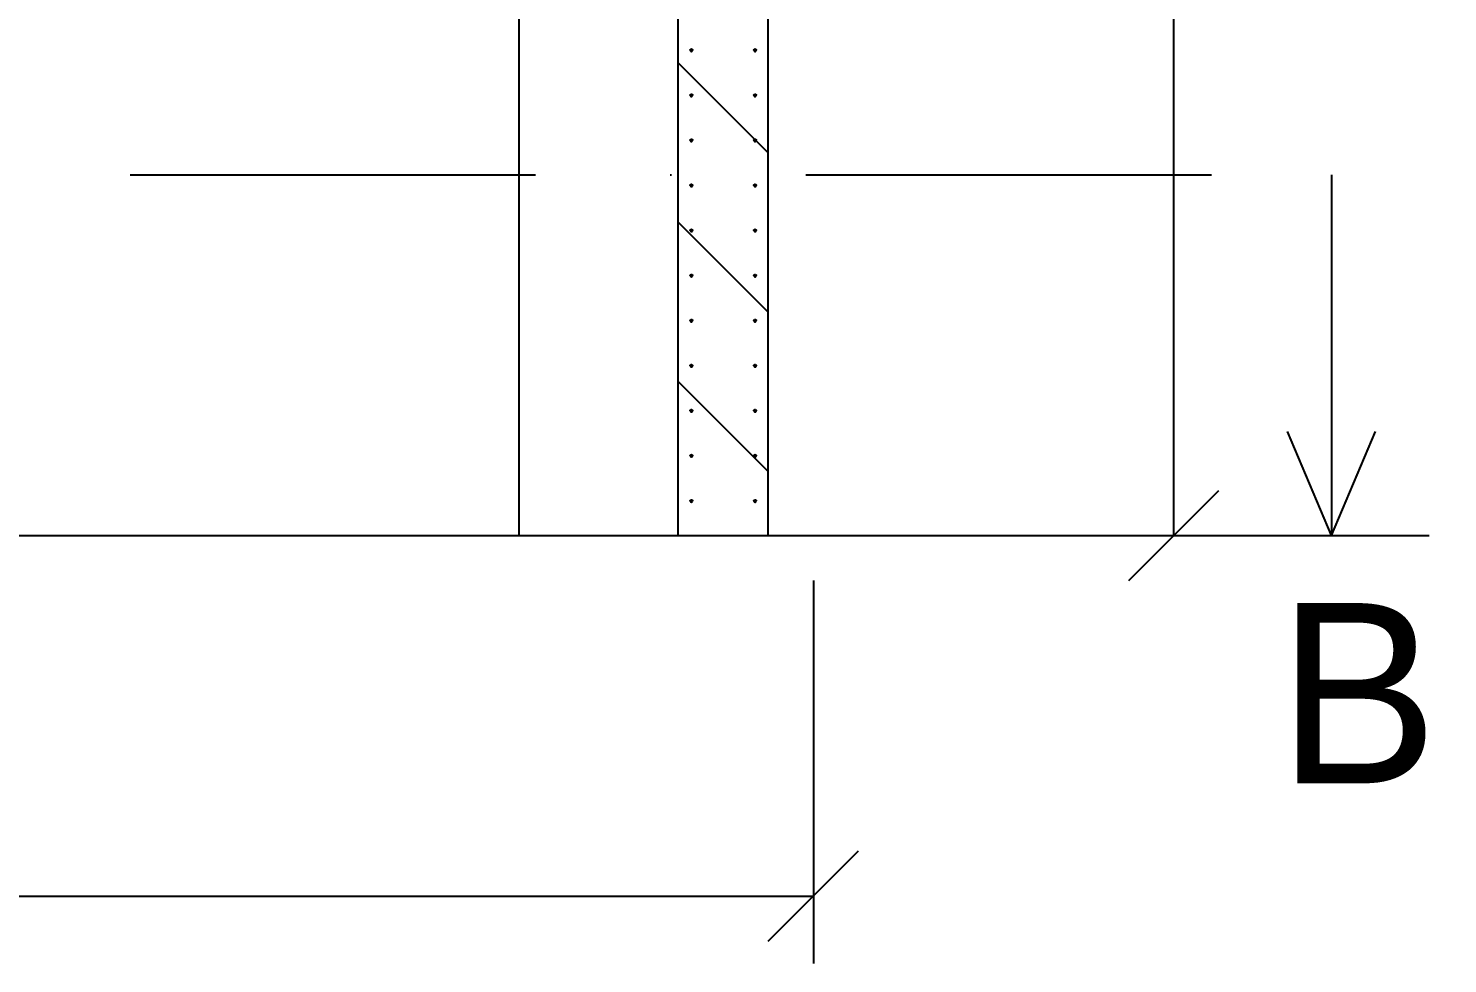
# Model space of a CAD drawing. Extents: x 750 to 62250, y 750 to 43800.
# Drawn here: x 23837 to 28561, y 9938 to 13050 of the extents above; entities that cross this region are included whole.
import ezdxf

# ---------------------------------------------------------------- set-up
doc = ezdxf.new("R2010")
doc.units = 0
doc.linetypes.add('DASHDOT', pattern=[2250, 1350, -450, 0, -450])
doc.linetypes.add('DASHED', pattern=[1350, 900, -450])
for name, color, linetype in [('A-CUT', 1, 'CONTINUOUS'), ('A-DIM', 5, 'CONTINUOUS'), ('A-GROUND', 8, 'DASHED'), ('A-HATCH', 3, 'CONTINUOUS'), ('A-SECT', 1, 'DASHDOT'), ('A-TEXT', 7, 'CONTINUOUS'), ('A-VIS', 7, 'CONTINUOUS')]:
    doc.layers.add(name, color=color, linetype=linetype)

msp = doc.modelspace()

# ---------------------------------------------------------------- linework, layer by layer
at = {"layer": 'A-CUT'}
for p, q in [((26000, 11362.5), (26000, 15862.5)), ((26300, 11362.5), (26300, 15862.5)), ((26040, 12977.5), (26040.077, 12978.28)), ((26040, 12977.5), (26040.077, 12976.72)), ((26040.077, 12978.28), (26040.304, 12979.031)), ((26040.077, 12976.72), (26040.304, 12975.969)), ((26040.304, 12979.031), (26040.674, 12979.722)), ((26040.304, 12975.969), (26040.674, 12975.278)), ((26040.674, 12979.722), (26041.172, 12980.328)), ((26040.674, 12975.278), (26041.172, 12974.672)), ((26041.172, 12980.328), (26041.778, 12980.826)), ((26041.172, 12974.672), (26041.778, 12974.174)), ((26041.778, 12980.826), (26042.469, 12981.196)), ((26041.778, 12974.174), (26042.469, 12973.804)), ((26042.469, 12981.196), (26043.22, 12981.423)), ((26042.469, 12973.804), (26043.22, 12973.577)), ((26043.22, 12981.423), (26044, 12981.5)), ((26043.22, 12973.577), (26044, 12973.5)), ((26044, 12981.5), (26044.78, 12981.423)), ((26044, 12973.5), (26045.531, 12973.804)), ((26044.78, 12981.423), (26045.531, 12981.196)), ((26045.531, 12981.196), (26046.222, 12980.826)), ((26045.531, 12973.804), (26046.222, 12974.174)), ((26046.222, 12980.826), (26046.828, 12980.328)), ((26046.222, 12974.174), (26046.828, 12974.672)), ((26046.828, 12980.328), (26047.326, 12979.722)), ((26046.828, 12974.672), (26047.326, 12975.278)), ((26047.326, 12979.722), (26047.696, 12979.031)), ((26047.326, 12975.278), (26047.696, 12975.969)), ((26047.696, 12979.031), (26047.923, 12978.28)), ((26047.696, 12975.969), (26047.923, 12976.72)), ((26047.923, 12978.28), (26048, 12977.5)), ((26047.923, 12976.72), (26048, 12977.5)), ((26252, 12977.5), (26252.077, 12978.28)), ((26252, 12977.5), (26252.077, 12976.72)), ((26252.077, 12978.28), (26252.304, 12979.031)), ((26252.077, 12976.72), (26252.304, 12975.969)), ((26252.304, 12979.031), (26252.674, 12979.722)), ((26252.304, 12975.969), (26252.674, 12975.278)), ((26252.674, 12979.722), (26253.172, 12980.328)), ((26252.674, 12975.278), (26253.172, 12974.672)), ((26253.172, 12980.328), (26253.778, 12980.826)), ((26253.172, 12974.672), (26253.778, 12974.174)), ((26253.778, 12980.826), (26254.469, 12981.196)), ((26253.778, 12974.174), (26254.469, 12973.804)), ((26254.469, 12981.196), (26255.22, 12981.423)), ((26254.469, 12973.804), (26255.22, 12973.577)), ((26255.22, 12981.423), (26256, 12981.5)), ((26255.22, 12973.577), (26256, 12973.5)), ((26256, 12981.5), (26257.531, 12981.196)), ((26256, 12973.5), (26256.78, 12973.577)), ((26256.78, 12973.577), (26257.531, 12973.804)), ((26257.531, 12981.196), (26258.222, 12980.826)), ((26257.531, 12973.804), (26258.222, 12974.174)), ((26258.222, 12980.826), (26258.828, 12980.328)), ((26258.222, 12974.174), (26258.828, 12974.672)), ((26258.828, 12980.328), (26259.326, 12979.722)), ((26258.828, 12974.672), (26259.326, 12975.278)), ((26259.326, 12979.722), (26259.696, 12979.031)), ((26259.326, 12975.278), (26259.696, 12975.969)), ((26259.696, 12979.031), (26259.923, 12978.28)), ((26259.696, 12975.969), (26259.923, 12976.72)), ((26259.923, 12978.28), (26260, 12977.5)), ((26259.923, 12976.72), (26260, 12977.5)), ((26040, 12827.5), (26040.077, 12828.28)), ((26040, 12827.5), (26040.077, 12826.72)), ((26040.077, 12828.28), (26040.304, 12829.031)), ((26040.077, 12826.72), (26040.304, 12825.969)), ((26040.304, 12829.031), (26040.674, 12829.722)), ((26040.304, 12825.969), (26040.674, 12825.278)), ((26040.674, 12829.722), (26041.172, 12830.328)), ((26040.674, 12825.278), (26041.172, 12824.672)), ((26041.172, 12830.328), (26041.778, 12830.826)), ((26041.172, 12824.672), (26041.778, 12824.174)), ((26041.778, 12830.826), (26042.469, 12831.196)), ((26041.778, 12824.174), (26042.469, 12823.804)), ((26042.469, 12831.196), (26043.22, 12831.423)), ((26042.469, 12823.804), (26043.22, 12823.577)), ((26043.22, 12831.423), (26044, 12831.5)), ((26043.22, 12823.577), (26044, 12823.5)), ((26044, 12831.5), (26044.78, 12831.423)), ((26044, 12823.5), (26045.531, 12823.804)), ((26044.78, 12831.423), (26045.531, 12831.196)), ((26045.531, 12831.196), (26046.222, 12830.826)), ((26045.531, 12823.804), (26046.222, 12824.174)), ((26046.222, 12830.826), (26046.828, 12830.328)), ((26046.222, 12824.174), (26046.828, 12824.672)), ((26046.828, 12830.328), (26047.326, 12829.722)), ((26046.828, 12824.672), (26047.326, 12825.278)), ((26047.326, 12829.722), (26047.696, 12829.031)), ((26047.326, 12825.278), (26047.696, 12825.969)), ((26047.696, 12829.031), (26047.923, 12828.28)), ((26047.696, 12825.969), (26047.923, 12826.72)), ((26047.923, 12828.28), (26048, 12827.5)), ((26047.923, 12826.72), (26048, 12827.5)), ((26252, 12827.5), (26252.077, 12828.28)), ((26252, 12827.5), (26252.077, 12826.72)), ((26252.077, 12828.28), (26252.304, 12829.031)), ((26252.077, 12826.72), (26252.304, 12825.969)), ((26252.304, 12829.031), (26252.674, 12829.722)), ((26252.304, 12825.969), (26252.674, 12825.278)), ((26252.674, 12829.722), (26253.172, 12830.328)), ((26252.674, 12825.278), (26253.172, 12824.672)), ((26253.172, 12830.328), (26253.778, 12830.826)), ((26253.172, 12824.672), (26253.778, 12824.174)), ((26253.778, 12830.826), (26254.469, 12831.196)), ((26253.778, 12824.174), (26254.469, 12823.804)), ((26254.469, 12831.196), (26255.22, 12831.423)), ((26254.469, 12823.804), (26255.22, 12823.577)), ((26255.22, 12831.423), (26256, 12831.5)), ((26255.22, 12823.577), (26256, 12823.5)), ((26256, 12831.5), (26257.531, 12831.196)), ((26256, 12823.5), (26256.78, 12823.577)), ((26256.78, 12823.577), (26257.531, 12823.804)), ((26257.531, 12831.196), (26258.222, 12830.826)), ((26257.531, 12823.804), (26258.222, 12824.174)), ((26258.222, 12830.826), (26258.828, 12830.328)), ((26258.222, 12824.174), (26258.828, 12824.672)), ((26258.828, 12830.328), (26259.326, 12829.722)), ((26258.828, 12824.672), (26259.326, 12825.278)), ((26259.326, 12829.722), (26259.696, 12829.031)), ((26259.326, 12825.278), (26259.696, 12825.969)), ((26259.696, 12829.031), (26259.923, 12828.28)), ((26259.696, 12825.969), (26259.923, 12826.72)), ((26259.923, 12828.28), (26260, 12827.5)), ((26259.923, 12826.72), (26260, 12827.5)), ((26040, 12677.5), (26040.077, 12678.28)), ((26040, 12677.5), (26040.077, 12676.72)), ((26040.077, 12678.28), (26040.304, 12679.031)), ((26040.077, 12676.72), (26040.304, 12675.969)), ((26040.304, 12679.031), (26040.674, 12679.722)), ((26040.304, 12675.969), (26040.674, 12675.278)), ((26040.674, 12679.722), (26041.172, 12680.328)), ((26040.674, 12675.278), (26041.172, 12674.672)), ((26041.172, 12680.328), (26041.778, 12680.826)), ((26041.172, 12674.672), (26041.778, 12674.174)), ((26041.778, 12680.826), (26042.469, 12681.196)), ((26041.778, 12674.174), (26042.469, 12673.804)), ((26042.469, 12681.196), (26043.22, 12681.423)), ((26042.469, 12673.804), (26043.22, 12673.577)), ((26043.22, 12681.423), (26044, 12681.5)), ((26043.22, 12673.577), (26044, 12673.5)), ((26044, 12681.5), (26044.78, 12681.423)), ((26044, 12673.5), (26045.531, 12673.804)), ((26044.78, 12681.423), (26045.531, 12681.196)), ((26045.531, 12681.196), (26046.222, 12680.826)), ((26045.531, 12673.804), (26046.222, 12674.174)), ((26046.222, 12680.826), (26046.828, 12680.328)), ((26046.222, 12674.174), (26046.828, 12674.672)), ((26046.828, 12680.328), (26047.326, 12679.722)), ((26046.828, 12674.672), (26047.326, 12675.278)), ((26047.326, 12679.722), (26047.696, 12679.031)), ((26047.326, 12675.278), (26047.696, 12675.969)), ((26047.696, 12679.031), (26047.923, 12678.28)), ((26047.696, 12675.969), (26047.923, 12676.72)), ((26047.923, 12678.28), (26048, 12677.5)), ((26047.923, 12676.72), (26048, 12677.5)), ((26252, 12677.5), (26252.077, 12678.28)), ((26252, 12677.5), (26252.077, 12676.72)), ((26252.077, 12678.28), (26252.304, 12679.031)), ((26252.077, 12676.72), (26252.304, 12675.969)), ((26252.304, 12679.031), (26252.674, 12679.722)), ((26252.304, 12675.969), (26252.674, 12675.278)), ((26252.674, 12679.722), (26253.172, 12680.328)), ((26252.674, 12675.278), (26253.172, 12674.672)), ((26253.172, 12680.328), (26253.778, 12680.826)), ((26253.172, 12674.672), (26253.778, 12674.174)), ((26253.778, 12680.826), (26254.469, 12681.196)), ((26253.778, 12674.174), (26254.469, 12673.804)), ((26254.469, 12681.196), (26255.22, 12681.423)), ((26254.469, 12673.804), (26255.22, 12673.577)), ((26255.22, 12681.423), (26256, 12681.5)), ((26255.22, 12673.577), (26256, 12673.5)), ((26256, 12681.5), (26257.531, 12681.196)), ((26256, 12673.5), (26256.78, 12673.577)), ((26256.78, 12673.577), (26257.531, 12673.804)), ((26257.531, 12681.196), (26258.222, 12680.826)), ((26257.531, 12673.804), (26258.222, 12674.174)), ((26258.222, 12680.826), (26258.828, 12680.328)), ((26258.222, 12674.174), (26258.828, 12674.672)), ((26258.828, 12680.328), (26259.326, 12679.722)), ((26258.828, 12674.672), (26259.326, 12675.278)), ((26259.326, 12679.722), (26259.696, 12679.031)), ((26259.326, 12675.278), (26259.696, 12675.969)), ((26259.696, 12679.031), (26259.923, 12678.28)), ((26259.696, 12675.969), (26259.923, 12676.72)), ((26259.923, 12678.28), (26260, 12677.5)), ((26259.923, 12676.72), (26260, 12677.5)), ((26040, 12527.5), (26040.077, 12528.28)), ((26040, 12527.5), (26040.077, 12526.72)), ((26040.077, 12528.28), (26040.304, 12529.031)), ((26040.077, 12526.72), (26040.304, 12525.969)), ((26040.304, 12529.031), (26040.674, 12529.722)), ((26040.304, 12525.969), (26040.674, 12525.278)), ((26040.674, 12529.722), (26041.172, 12530.328)), ((26040.674, 12525.278), (26041.172, 12524.672)), ((26041.172, 12530.328), (26041.778, 12530.826)), ((26041.172, 12524.672), (26041.778, 12524.174)), ((26041.778, 12530.826), (26042.469, 12531.196)), ((26041.778, 12524.174), (26042.469, 12523.804)), ((26042.469, 12531.196), (26043.22, 12531.423)), ((26042.469, 12523.804), (26043.22, 12523.577)), ((26043.22, 12531.423), (26044, 12531.5)), ((26043.22, 12523.577), (26044, 12523.5)), ((26044, 12531.5), (26044.78, 12531.423)), ((26044, 12523.5), (26045.531, 12523.804)), ((26044.78, 12531.423), (26045.531, 12531.196)), ((26045.531, 12531.196), (26046.222, 12530.826)), ((26045.531, 12523.804), (26046.222, 12524.174)), ((26046.222, 12530.826), (26046.828, 12530.328)), ((26046.222, 12524.174), (26046.828, 12524.672)), ((26046.828, 12530.328), (26047.326, 12529.722)), ((26046.828, 12524.672), (26047.326, 12525.278)), ((26047.326, 12529.722), (26047.696, 12529.031)), ((26047.326, 12525.278), (26047.696, 12525.969)), ((26047.696, 12529.031), (26047.923, 12528.28)), ((26047.696, 12525.969), (26047.923, 12526.72)), ((26047.923, 12528.28), (26048, 12527.5)), ((26047.923, 12526.72), (26048, 12527.5)), ((26252, 12527.5), (26252.077, 12528.28)), ((26252, 12527.5), (26252.077, 12526.72)), ((26252.077, 12528.28), (26252.304, 12529.031)), ((26252.077, 12526.72), (26252.304, 12525.969)), ((26252.304, 12529.031), (26252.674, 12529.722)), ((26252.304, 12525.969), (26252.674, 12525.278)), ((26252.674, 12529.722), (26253.172, 12530.328)), ((26252.674, 12525.278), (26253.172, 12524.672)), ((26253.172, 12530.328), (26253.778, 12530.826)), ((26253.172, 12524.672), (26253.778, 12524.174)), ((26253.778, 12530.826), (26254.469, 12531.196)), ((26253.778, 12524.174), (26254.469, 12523.804)), ((26254.469, 12531.196), (26255.22, 12531.423)), ((26254.469, 12523.804), (26255.22, 12523.577)), ((26255.22, 12531.423), (26256, 12531.5)), ((26255.22, 12523.577), (26256, 12523.5)), ((26256, 12531.5), (26257.531, 12531.196)), ((26256, 12523.5), (26256.78, 12523.577)), ((26256.78, 12523.577), (26257.531, 12523.804)), ((26257.531, 12531.196), (26258.222, 12530.826)), ((26257.531, 12523.804), (26258.222, 12524.174)), ((26258.222, 12530.826), (26258.828, 12530.328)), ((26258.222, 12524.174), (26258.828, 12524.672)), ((26258.828, 12530.328), (26259.326, 12529.722)), ((26258.828, 12524.672), (26259.326, 12525.278)), ((26259.326, 12529.722), (26259.696, 12529.031)), ((26259.326, 12525.278), (26259.696, 12525.969)), ((26259.696, 12529.031), (26259.923, 12528.28)), ((26259.696, 12525.969), (26259.923, 12526.72)), ((26259.923, 12528.28), (26260, 12527.5)), ((26259.923, 12526.72), (26260, 12527.5)), ((26040.304, 12379.031), (26040.674, 12379.722)), ((26040.674, 12379.722), (26041.172, 12380.328)), ((26041.172, 12380.328), (26041.778, 12380.826)), ((26041.778, 12380.826), (26042.469, 12381.196)), ((26042.469, 12381.196), (26043.22, 12381.423)), ((26043.22, 12381.423), (26044, 12381.5)), ((26044, 12381.5), (26044.78, 12381.423)), ((26044.78, 12381.423), (26045.531, 12381.196)), ((26045.531, 12381.196), (26046.222, 12380.826)), ((26046.222, 12380.826), (26046.828, 12380.328)), ((26046.828, 12380.328), (26047.326, 12379.722)), ((26047.326, 12379.722), (26047.696, 12379.031)), ((26252.304, 12379.031), (26252.674, 12379.722)), ((26252.674, 12379.722), (26253.172, 12380.328)), ((26253.172, 12380.328), (26253.778, 12380.826)), ((26253.778, 12380.826), (26254.469, 12381.196)), ((26254.469, 12381.196), (26255.22, 12381.423)), ((26255.22, 12381.423), (26256, 12381.5)), ((26256, 12381.5), (26257.531, 12381.196)), ((26257.531, 12381.196), (26258.222, 12380.826)), ((26258.222, 12380.826), (26258.828, 12380.328)), ((26258.828, 12380.328), (26259.326, 12379.722)), ((26259.326, 12379.722), (26259.696, 12379.031)), ((26040, 12377.5), (26040.077, 12378.28)), ((26040, 12377.5), (26040.077, 12376.72)), ((26040.077, 12378.28), (26040.304, 12379.031)), ((26040.077, 12376.72), (26040.304, 12375.969)), ((26040.304, 12375.969), (26040.674, 12375.278)), ((26040.674, 12375.278), (26041.172, 12374.672)), ((26041.172, 12374.672), (26041.778, 12374.174)), ((26041.778, 12374.174), (26042.469, 12373.804)), ((26042.469, 12373.804), (26043.22, 12373.577)), ((26043.22, 12373.577), (26044, 12373.5)), ((26044, 12373.5), (26045.531, 12373.804)), ((26045.531, 12373.804), (26046.222, 12374.174)), ((26046.222, 12374.174), (26046.828, 12374.672)), ((26046.828, 12374.672), (26047.326, 12375.278)), ((26047.326, 12375.278), (26047.696, 12375.969)), ((26047.696, 12379.031), (26047.923, 12378.28)), ((26047.696, 12375.969), (26047.923, 12376.72)), ((26047.923, 12378.28), (26048, 12377.5)), ((26047.923, 12376.72), (26048, 12377.5)), ((26252, 12377.5), (26252.077, 12378.28)), ((26252, 12377.5), (26252.077, 12376.72)), ((26252.077, 12378.28), (26252.304, 12379.031)), ((26252.077, 12376.72), (26252.304, 12375.969)), ((26252.304, 12375.969), (26252.674, 12375.278)), ((26252.674, 12375.278), (26253.172, 12374.672)), ((26253.172, 12374.672), (26253.778, 12374.174)), ((26253.778, 12374.174), (26254.469, 12373.804)), ((26254.469, 12373.804), (26255.22, 12373.577)), ((26255.22, 12373.577), (26256, 12373.5)), ((26256, 12373.5), (26256.78, 12373.577)), ((26256.78, 12373.577), (26257.531, 12373.804)), ((26257.531, 12373.804), (26258.222, 12374.174)), ((26258.222, 12374.174), (26258.828, 12374.672)), ((26258.828, 12374.672), (26259.326, 12375.278)), ((26259.326, 12375.278), (26259.696, 12375.969)), ((26259.696, 12379.031), (26259.923, 12378.28)), ((26259.696, 12375.969), (26259.923, 12376.72)), ((26259.923, 12378.28), (26260, 12377.5)), ((26259.923, 12376.72), (26260, 12377.5)), ((26040, 12227.5), (26040.077, 12228.28)), ((26040, 12227.5), (26040.077, 12226.72)), ((26040.077, 12228.28), (26040.304, 12229.031)), ((26040.077, 12226.72), (26040.304, 12225.969)), ((26040.304, 12229.031), (26040.674, 12229.722)), ((26040.304, 12225.969), (26040.674, 12225.278)), ((26040.674, 12229.722), (26041.172, 12230.328)), ((26040.674, 12225.278), (26041.172, 12224.672)), ((26041.172, 12230.328), (26041.778, 12230.826)), ((26041.172, 12224.672), (26041.778, 12224.174)), ((26041.778, 12230.826), (26042.469, 12231.196)), ((26041.778, 12224.174), (26042.469, 12223.804)), ((26042.469, 12231.196), (26043.22, 12231.423)), ((26042.469, 12223.804), (26043.22, 12223.577)), ((26043.22, 12231.423), (26044, 12231.5)), ((26043.22, 12223.577), (26044, 12223.5)), ((26044, 12231.5), (26044.78, 12231.423)), ((26044, 12223.5), (26045.531, 12223.804)), ((26044.78, 12231.423), (26045.531, 12231.196)), ((26045.531, 12231.196), (26046.222, 12230.826)), ((26045.531, 12223.804), (26046.222, 12224.174)), ((26046.222, 12230.826), (26046.828, 12230.328)), ((26046.222, 12224.174), (26046.828, 12224.672)), ((26046.828, 12230.328), (26047.326, 12229.722)), ((26046.828, 12224.672), (26047.326, 12225.278)), ((26047.326, 12229.722), (26047.696, 12229.031)), ((26047.326, 12225.278), (26047.696, 12225.969)), ((26047.696, 12229.031), (26047.923, 12228.28)), ((26047.696, 12225.969), (26047.923, 12226.72)), ((26047.923, 12228.28), (26048, 12227.5)), ((26047.923, 12226.72), (26048, 12227.5)), ((26252, 12227.5), (26252.077, 12228.28)), ((26252, 12227.5), (26252.077, 12226.72)), ((26252.077, 12228.28), (26252.304, 12229.031)), ((26252.077, 12226.72), (26252.304, 12225.969)), ((26252.304, 12229.031), (26252.674, 12229.722)), ((26252.304, 12225.969), (26252.674, 12225.278)), ((26252.674, 12229.722), (26253.172, 12230.328)), ((26252.674, 12225.278), (26253.172, 12224.672)), ((26253.172, 12230.328), (26253.778, 12230.826)), ((26253.172, 12224.672), (26253.778, 12224.174)), ((26253.778, 12230.826), (26254.469, 12231.196)), ((26253.778, 12224.174), (26254.469, 12223.804)), ((26254.469, 12231.196), (26255.22, 12231.423)), ((26254.469, 12223.804), (26255.22, 12223.577)), ((26255.22, 12231.423), (26256, 12231.5)), ((26255.22, 12223.577), (26256, 12223.5)), ((26256, 12231.5), (26257.531, 12231.196)), ((26256, 12223.5), (26256.78, 12223.577)), ((26256.78, 12223.577), (26257.531, 12223.804)), ((26257.531, 12231.196), (26258.222, 12230.826)), ((26257.531, 12223.804), (26258.222, 12224.174)), ((26258.222, 12230.826), (26258.828, 12230.328)), ((26258.222, 12224.174), (26258.828, 12224.672)), ((26258.828, 12230.328), (26259.326, 12229.722)), ((26258.828, 12224.672), (26259.326, 12225.278)), ((26259.326, 12229.722), (26259.696, 12229.031)), ((26259.326, 12225.278), (26259.696, 12225.969)), ((26259.696, 12229.031), (26259.923, 12228.28)), ((26259.696, 12225.969), (26259.923, 12226.72)), ((26259.923, 12228.28), (26260, 12227.5)), ((26259.923, 12226.72), (26260, 12227.5)), ((26040, 12077.5), (26040.077, 12078.28)), ((26040, 12077.5), (26040.077, 12076.72)), ((26040.077, 12078.28), (26040.304, 12079.031)), ((26040.077, 12076.72), (26040.304, 12075.969)), ((26040.304, 12079.031), (26040.674, 12079.722)), ((26040.304, 12075.969), (26040.674, 12075.278)), ((26040.674, 12079.722), (26041.172, 12080.328)), ((26040.674, 12075.278), (26041.172, 12074.672)), ((26041.172, 12080.328), (26041.778, 12080.826)), ((26041.172, 12074.672), (26041.778, 12074.174)), ((26041.778, 12080.826), (26042.469, 12081.196)), ((26041.778, 12074.174), (26042.469, 12073.804)), ((26042.469, 12081.196), (26043.22, 12081.423)), ((26042.469, 12073.804), (26043.22, 12073.577)), ((26043.22, 12081.423), (26044, 12081.5)), ((26043.22, 12073.577), (26044, 12073.5)), ((26044, 12081.5), (26044.78, 12081.423)), ((26044, 12073.5), (26045.531, 12073.804)), ((26044.78, 12081.423), (26045.531, 12081.196)), ((26045.531, 12081.196), (26046.222, 12080.826)), ((26045.531, 12073.804), (26046.222, 12074.174)), ((26046.222, 12080.826), (26046.828, 12080.328)), ((26046.222, 12074.174), (26046.828, 12074.672)), ((26046.828, 12080.328), (26047.326, 12079.722)), ((26046.828, 12074.672), (26047.326, 12075.278)), ((26047.326, 12079.722), (26047.696, 12079.031)), ((26047.326, 12075.278), (26047.696, 12075.969)), ((26047.696, 12079.031), (26047.923, 12078.28)), ((26047.696, 12075.969), (26047.923, 12076.72)), ((26047.923, 12078.28), (26048, 12077.5)), ((26047.923, 12076.72), (26048, 12077.5)), ((26252, 12077.5), (26252.077, 12078.28)), ((26252, 12077.5), (26252.077, 12076.72)), ((26252.077, 12078.28), (26252.304, 12079.031)), ((26252.077, 12076.72), (26252.304, 12075.969)), ((26252.304, 12079.031), (26252.674, 12079.722)), ((26252.304, 12075.969), (26252.674, 12075.278)), ((26252.674, 12079.722), (26253.172, 12080.328)), ((26252.674, 12075.278), (26253.172, 12074.672)), ((26253.172, 12080.328), (26253.778, 12080.826)), ((26253.172, 12074.672), (26253.778, 12074.174)), ((26253.778, 12080.826), (26254.469, 12081.196)), ((26253.778, 12074.174), (26254.469, 12073.804)), ((26254.469, 12081.196), (26255.22, 12081.423)), ((26254.469, 12073.804), (26255.22, 12073.577)), ((26255.22, 12081.423), (26256, 12081.5)), ((26255.22, 12073.577), (26256, 12073.5)), ((26256, 12081.5), (26257.531, 12081.196)), ((26256, 12073.5), (26256.78, 12073.577)), ((26256.78, 12073.577), (26257.531, 12073.804)), ((26257.531, 12081.196), (26258.222, 12080.826)), ((26257.531, 12073.804), (26258.222, 12074.174)), ((26258.222, 12080.826), (26258.828, 12080.328)), ((26258.222, 12074.174), (26258.828, 12074.672)), ((26258.828, 12080.328), (26259.326, 12079.722)), ((26258.828, 12074.672), (26259.326, 12075.278)), ((26259.326, 12079.722), (26259.696, 12079.031)), ((26259.326, 12075.278), (26259.696, 12075.969)), ((26259.696, 12079.031), (26259.923, 12078.28)), ((26259.696, 12075.969), (26259.923, 12076.72)), ((26259.923, 12078.28), (26260, 12077.5)), ((26259.923, 12076.72), (26260, 12077.5)), ((26040, 11927.5), (26040.077, 11928.28)), ((26040, 11927.5), (26040.077, 11926.72)), ((26040.077, 11928.28), (26040.304, 11929.031)), ((26040.077, 11926.72), (26040.304, 11925.969)), ((26040.304, 11929.031), (26040.674, 11929.722)), ((26040.304, 11925.969), (26040.674, 11925.278)), ((26040.674, 11929.722), (26041.172, 11930.328)), ((26040.674, 11925.278), (26041.172, 11924.672)), ((26041.172, 11930.328), (26041.778, 11930.826)), ((26041.172, 11924.672), (26041.778, 11924.174)), ((26041.778, 11930.826), (26042.469, 11931.196)), ((26041.778, 11924.174), (26042.469, 11923.804)), ((26042.469, 11931.196), (26043.22, 11931.423)), ((26042.469, 11923.804), (26043.22, 11923.577)), ((26043.22, 11931.423), (26044, 11931.5)), ((26043.22, 11923.577), (26044, 11923.5)), ((26044, 11931.5), (26044.78, 11931.423)), ((26044, 11923.5), (26045.531, 11923.804)), ((26044.78, 11931.423), (26045.531, 11931.196)), ((26045.531, 11931.196), (26046.222, 11930.826)), ((26045.531, 11923.804), (26046.222, 11924.174)), ((26046.222, 11930.826), (26046.828, 11930.328)), ((26046.222, 11924.174), (26046.828, 11924.672)), ((26046.828, 11930.328), (26047.326, 11929.722)), ((26046.828, 11924.672), (26047.326, 11925.278)), ((26047.326, 11929.722), (26047.696, 11929.031)), ((26047.326, 11925.278), (26047.696, 11925.969)), ((26047.696, 11929.031), (26047.923, 11928.28)), ((26047.696, 11925.969), (26047.923, 11926.72)), ((26047.923, 11928.28), (26048, 11927.5)), ((26047.923, 11926.72), (26048, 11927.5)), ((26252, 11927.5), (26252.077, 11928.28)), ((26252, 11927.5), (26252.077, 11926.72)), ((26252.077, 11928.28), (26252.304, 11929.031)), ((26252.077, 11926.72), (26252.304, 11925.969)), ((26252.304, 11929.031), (26252.674, 11929.722)), ((26252.304, 11925.969), (26252.674, 11925.278)), ((26252.674, 11929.722), (26253.172, 11930.328)), ((26252.674, 11925.278), (26253.172, 11924.672)), ((26253.172, 11930.328), (26253.778, 11930.826)), ((26253.172, 11924.672), (26253.778, 11924.174)), ((26253.778, 11930.826), (26254.469, 11931.196)), ((26253.778, 11924.174), (26254.469, 11923.804)), ((26254.469, 11931.196), (26255.22, 11931.423)), ((26254.469, 11923.804), (26255.22, 11923.577)), ((26255.22, 11931.423), (26256, 11931.5)), ((26255.22, 11923.577), (26256, 11923.5)), ((26256, 11931.5), (26257.531, 11931.196)), ((26256, 11923.5), (26256.78, 11923.577)), ((26256.78, 11923.577), (26257.531, 11923.804)), ((26257.531, 11931.196), (26258.222, 11930.826)), ((26257.531, 11923.804), (26258.222, 11924.174)), ((26258.222, 11930.826), (26258.828, 11930.328)), ((26258.222, 11924.174), (26258.828, 11924.672)), ((26258.828, 11930.328), (26259.326, 11929.722)), ((26258.828, 11924.672), (26259.326, 11925.278)), ((26259.326, 11929.722), (26259.696, 11929.031)), ((26259.326, 11925.278), (26259.696, 11925.969)), ((26259.696, 11929.031), (26259.923, 11928.28)), ((26259.696, 11925.969), (26259.923, 11926.72)), ((26259.923, 11928.28), (26260, 11927.5)), ((26259.923, 11926.72), (26260, 11927.5)), ((26040, 11777.5), (26040.077, 11778.28)), ((26040, 11777.5), (26040.077, 11776.72)), ((26040.077, 11778.28), (26040.304, 11779.031)), ((26040.077, 11776.72), (26040.304, 11775.969)), ((26040.304, 11779.031), (26040.674, 11779.722)), ((26040.304, 11775.969), (26040.674, 11775.278)), ((26040.674, 11779.722), (26041.172, 11780.328)), ((26040.674, 11775.278), (26041.172, 11774.672)), ((26041.172, 11780.328), (26041.778, 11780.826)), ((26041.172, 11774.672), (26041.778, 11774.174)), ((26041.778, 11780.826), (26042.469, 11781.196)), ((26041.778, 11774.174), (26042.469, 11773.804)), ((26042.469, 11781.196), (26043.22, 11781.423)), ((26042.469, 11773.804), (26043.22, 11773.577)), ((26043.22, 11781.423), (26044, 11781.5)), ((26043.22, 11773.577), (26044, 11773.5)), ((26044, 11781.5), (26044.78, 11781.423)), ((26044, 11773.5), (26045.531, 11773.804)), ((26044.78, 11781.423), (26045.531, 11781.196)), ((26045.531, 11781.196), (26046.222, 11780.826)), ((26045.531, 11773.804), (26046.222, 11774.174)), ((26046.222, 11780.826), (26046.828, 11780.328)), ((26046.222, 11774.174), (26046.828, 11774.672)), ((26046.828, 11780.328), (26047.326, 11779.722)), ((26046.828, 11774.672), (26047.326, 11775.278)), ((26047.326, 11779.722), (26047.696, 11779.031)), ((26047.326, 11775.278), (26047.696, 11775.969)), ((26047.696, 11779.031), (26047.923, 11778.28)), ((26047.696, 11775.969), (26047.923, 11776.72)), ((26047.923, 11778.28), (26048, 11777.5)), ((26047.923, 11776.72), (26048, 11777.5)), ((26252, 11777.5), (26252.077, 11778.28)), ((26252, 11777.5), (26252.077, 11776.72)), ((26252.077, 11778.28), (26252.304, 11779.031)), ((26252.077, 11776.72), (26252.304, 11775.969)), ((26252.304, 11779.031), (26252.674, 11779.722)), ((26252.304, 11775.969), (26252.674, 11775.278)), ((26252.674, 11779.722), (26253.172, 11780.328)), ((26252.674, 11775.278), (26253.172, 11774.672)), ((26253.172, 11780.328), (26253.778, 11780.826)), ((26253.172, 11774.672), (26253.778, 11774.174)), ((26253.778, 11780.826), (26254.469, 11781.196)), ((26253.778, 11774.174), (26254.469, 11773.804)), ((26254.469, 11781.196), (26255.22, 11781.423)), ((26254.469, 11773.804), (26255.22, 11773.577)), ((26255.22, 11781.423), (26256, 11781.5)), ((26255.22, 11773.577), (26256, 11773.5)), ((26256, 11781.5), (26257.531, 11781.196)), ((26256, 11773.5), (26256.78, 11773.577)), ((26256.78, 11773.577), (26257.531, 11773.804)), ((26257.531, 11781.196), (26258.222, 11780.826)), ((26257.531, 11773.804), (26258.222, 11774.174)), ((26258.222, 11780.826), (26258.828, 11780.328)), ((26258.222, 11774.174), (26258.828, 11774.672)), ((26258.828, 11780.328), (26259.326, 11779.722)), ((26258.828, 11774.672), (26259.326, 11775.278)), ((26259.326, 11779.722), (26259.696, 11779.031)), ((26259.326, 11775.278), (26259.696, 11775.969)), ((26259.696, 11779.031), (26259.923, 11778.28)), ((26259.696, 11775.969), (26259.923, 11776.72)), ((26259.923, 11778.28), (26260, 11777.5)), ((26259.923, 11776.72), (26260, 11777.5)), ((26040, 11627.5), (26040.077, 11628.28)), ((26040, 11627.5), (26040.077, 11626.72)), ((26040.077, 11628.28), (26040.304, 11629.031)), ((26040.077, 11626.72), (26040.304, 11625.969)), ((26040.304, 11629.031), (26040.674, 11629.722)), ((26040.304, 11625.969), (26040.674, 11625.278)), ((26040.674, 11629.722), (26041.172, 11630.328)), ((26040.674, 11625.278), (26041.172, 11624.672)), ((26041.172, 11630.328), (26041.778, 11630.826)), ((26041.172, 11624.672), (26041.778, 11624.174)), ((26041.778, 11630.826), (26042.469, 11631.196)), ((26041.778, 11624.174), (26042.469, 11623.804)), ((26042.469, 11631.196), (26043.22, 11631.423)), ((26042.469, 11623.804), (26043.22, 11623.577)), ((26043.22, 11631.423), (26044, 11631.5)), ((26043.22, 11623.577), (26044, 11623.5)), ((26044, 11631.5), (26044.78, 11631.423)), ((26044, 11623.5), (26045.531, 11623.804)), ((26044.78, 11631.423), (26045.531, 11631.196)), ((26045.531, 11631.196), (26046.222, 11630.826)), ((26045.531, 11623.804), (26046.222, 11624.174)), ((26046.222, 11630.826), (26046.828, 11630.328)), ((26046.222, 11624.174), (26046.828, 11624.672)), ((26046.828, 11630.328), (26047.326, 11629.722)), ((26046.828, 11624.672), (26047.326, 11625.278)), ((26047.326, 11629.722), (26047.696, 11629.031)), ((26047.326, 11625.278), (26047.696, 11625.969)), ((26047.696, 11629.031), (26047.923, 11628.28)), ((26047.696, 11625.969), (26047.923, 11626.72)), ((26047.923, 11628.28), (26048, 11627.5)), ((26047.923, 11626.72), (26048, 11627.5)), ((26252, 11627.5), (26252.077, 11628.28)), ((26252, 11627.5), (26252.077, 11626.72)), ((26252.077, 11628.28), (26252.304, 11629.031)), ((26252.077, 11626.72), (26252.304, 11625.969)), ((26252.304, 11629.031), (26252.674, 11629.722)), ((26252.304, 11625.969), (26252.674, 11625.278)), ((26252.674, 11629.722), (26253.172, 11630.328)), ((26252.674, 11625.278), (26253.172, 11624.672)), ((26253.172, 11630.328), (26253.778, 11630.826)), ((26253.172, 11624.672), (26253.778, 11624.174)), ((26253.778, 11630.826), (26254.469, 11631.196)), ((26253.778, 11624.174), (26254.469, 11623.804)), ((26254.469, 11631.196), (26255.22, 11631.423)), ((26254.469, 11623.804), (26255.22, 11623.577)), ((26255.22, 11631.423), (26256, 11631.5)), ((26255.22, 11623.577), (26256, 11623.5)), ((26256, 11631.5), (26257.531, 11631.196)), ((26256, 11623.5), (26256.78, 11623.577)), ((26256.78, 11623.577), (26257.531, 11623.804)), ((26257.531, 11631.196), (26258.222, 11630.826)), ((26257.531, 11623.804), (26258.222, 11624.174)), ((26258.222, 11630.826), (26258.828, 11630.328)), ((26258.222, 11624.174), (26258.828, 11624.672)), ((26258.828, 11630.328), (26259.326, 11629.722)), ((26258.828, 11624.672), (26259.326, 11625.278)), ((26259.326, 11629.722), (26259.696, 11629.031)), ((26259.326, 11625.278), (26259.696, 11625.969)), ((26259.696, 11629.031), (26259.923, 11628.28)), ((26259.696, 11625.969), (26259.923, 11626.72)), ((26259.923, 11628.28), (26260, 11627.5)), ((26259.923, 11626.72), (26260, 11627.5)), ((26042.469, 11481.196), (26043.22, 11481.423)), ((26043.22, 11481.423), (26044, 11481.5)), ((26044, 11481.5), (26044.78, 11481.423)), ((26044.78, 11481.423), (26045.531, 11481.196)), ((26254.469, 11481.196), (26255.22, 11481.423)), ((26255.22, 11481.423), (26256, 11481.5)), ((26256, 11481.5), (26257.531, 11481.196)), ((26040, 11477.5), (26040.077, 11478.28)), ((26040, 11477.5), (26040.077, 11476.72)), ((26040.077, 11478.28), (26040.304, 11479.031)), ((26040.077, 11476.72), (26040.304, 11475.969)), ((26040.304, 11479.031), (26040.674, 11479.722)), ((26040.304, 11475.969), (26040.674, 11475.278)), ((26040.674, 11479.722), (26041.172, 11480.328)), ((26040.674, 11475.278), (26041.172, 11474.672)), ((26041.172, 11480.328), (26041.778, 11480.826)), ((26041.172, 11474.672), (26041.778, 11474.174)), ((26041.778, 11480.826), (26042.469, 11481.196)), ((26041.778, 11474.174), (26042.469, 11473.804)), ((26042.469, 11473.804), (26043.22, 11473.577)), ((26043.22, 11473.577), (26044, 11473.5)), ((26044, 11473.5), (26045.531, 11473.804)), ((26045.531, 11481.196), (26046.222, 11480.826)), ((26045.531, 11473.804), (26046.222, 11474.174)), ((26046.222, 11480.826), (26046.828, 11480.328)), ((26046.222, 11474.174), (26046.828, 11474.672)), ((26046.828, 11480.328), (26047.326, 11479.722)), ((26046.828, 11474.672), (26047.326, 11475.278)), ((26047.326, 11479.722), (26047.696, 11479.031)), ((26047.326, 11475.278), (26047.696, 11475.969)), ((26047.696, 11479.031), (26047.923, 11478.28)), ((26047.696, 11475.969), (26047.923, 11476.72)), ((26047.923, 11478.28), (26048, 11477.5)), ((26047.923, 11476.72), (26048, 11477.5)), ((26252, 11477.5), (26252.077, 11478.28)), ((26252, 11477.5), (26252.077, 11476.72)), ((26252.077, 11478.28), (26252.304, 11479.031)), ((26252.077, 11476.72), (26252.304, 11475.969)), ((26252.304, 11479.031), (26252.674, 11479.722)), ((26252.304, 11475.969), (26252.674, 11475.278)), ((26252.674, 11479.722), (26253.172, 11480.328)), ((26252.674, 11475.278), (26253.172, 11474.672)), ((26253.172, 11480.328), (26253.778, 11480.826)), ((26253.172, 11474.672), (26253.778, 11474.174)), ((26253.778, 11480.826), (26254.469, 11481.196)), ((26253.778, 11474.174), (26254.469, 11473.804)), ((26254.469, 11473.804), (26255.22, 11473.577)), ((26255.22, 11473.577), (26256, 11473.5)), ((26256, 11473.5), (26256.78, 11473.577)), ((26256.78, 11473.577), (26257.531, 11473.804)), ((26257.531, 11481.196), (26258.222, 11480.826)), ((26257.531, 11473.804), (26258.222, 11474.174)), ((26258.222, 11480.826), (26258.828, 11480.328)), ((26258.222, 11474.174), (26258.828, 11474.672)), ((26258.828, 11480.328), (26259.326, 11479.722)), ((26258.828, 11474.672), (26259.326, 11475.278)), ((26259.326, 11479.722), (26259.696, 11479.031)), ((26259.326, 11475.278), (26259.696, 11475.969)), ((26259.696, 11479.031), (26259.923, 11478.28)), ((26259.696, 11475.969), (26259.923, 11476.72)), ((26259.923, 11478.28), (26260, 11477.5)), ((26259.923, 11476.72), (26260, 11477.5)), ((26000, 11362.5), (26300, 11362.5))]:
    msp.add_line(p, q, dxfattribs=at)
at = {"layer": 'A-DIM'}
for p, q in [((27650, 11362.5), (27650, 16012.5)), ((27500, 11212.5), (27800, 11512.5)), ((26600, 11362.5), (27875, 11362.5)), ((26450, 11212.5), (26450, 9937.5)), ((26300, 10012.5), (26600, 10312.5)), ((19150, 10162.5), (26450, 10162.5))]:
    msp.add_line(p, q, dxfattribs=at)
at = {"layer": 'A-GROUND'}
msp.add_line((16800, 11362.5), (31200, 11362.5), dxfattribs=at)
at = {"layer": 'A-HATCH'}
for p, q in [((26300, 12635.471), (26000, 12935.471)), ((26300, 12105.141), (26000, 12405.141)), ((26300, 11574.811), (26000, 11874.811))]:
    msp.add_line(p, q, dxfattribs=at)
at = {"layer": 'A-SECT'}
for p, q in [((17425, 12562.5), (28175, 12562.5)), ((28175, 12562.5), (28175, 11362.5)), ((28175, 11362.5), (28028.968, 11707.898)), ((28175, 11362.5), (28321.032, 11707.898))]:
    msp.add_line(p, q, dxfattribs=at)
at = {"layer": 'A-VIS'}
for p, q in [((26000, 11362.5), (26000, 15862.5)), ((25470, 11362.5), (25470, 13362.5)), ((19597.141, 11362.5), (26002.866, 11362.5))]:
    msp.add_line(p, q, dxfattribs=at)

# ---------------------------------------------------------------- texts
at = {"layer": 'A-TEXT'}
msp.add_text('B', height=600, dxfattribs=at).set_placement((27995, 10537.5))

doc.saveas('drawing.dxf')
